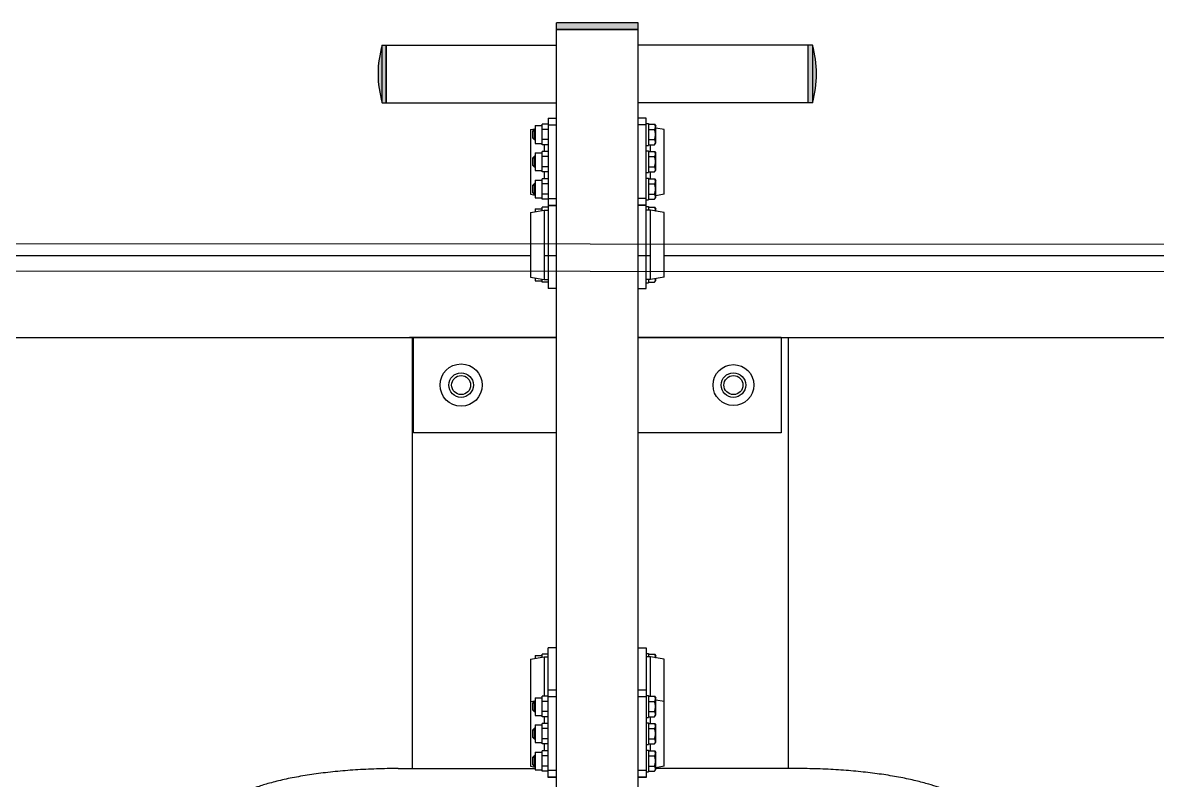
# Model space of a CAD drawing. Header units: millimetres. Extents: x -3690 to 2625, y -3785 to 2530.
# Drawn here: x -1234 to -401, y -855 to -299 of the extents above; entities that cross this region are included whole.
import ezdxf

# ---------------------------------------------------------------- set-up
doc = ezdxf.new("R2010")
doc.units = ezdxf.units.MM
doc.layers.add('DIKOM_ОБЪЕКТ', color=7, linetype='Continuous')

msp = doc.modelspace()

# ---------------------------------------------------------------- hatches: boundary and pattern name
at = {"layer": 'DIKOM_ОБЪЕКТ'}
h = msp.add_hatch(color=256, dxfattribs=at)
h.paths.add_polyline_path([(-842.34, -303.78), (-782.34, -303.78), (-782.34, -298.78), (-842.34, -298.78)])
h.paths.add_polyline_path([(-657.34, -315.2), (-657.34, -357.5), (-654.34, -357.5), (-654.34, -315.2)])
h.paths.add_polyline_path([(-651.34, -336.35), (-652.14, -325.35), (-654.34, -315.2), (-654.34, -357.5), (-652.05, -346.71)])
h.paths.add_polyline_path([(-967.34, -357.5), (-967.34, -315.2), (-970.34, -315.2), (-970.34, -357.5)])
h.paths.add_polyline_path([(-970.34, -357.5), (-970.34, -315.2), (-972.63, -325.98), (-973.34, -336.35), (-972.54, -347.34)])

# ---------------------------------------------------------------- linework, layer by layer
for p, q in [((-782.34, -298.78), (-842.34, -298.78)), ((-842.34, -1068.73), (-842.34, -298.78)), ((-782.34, -1068.73), (-782.34, -298.78)), ((-782.34, -303.78), (-842.34, -303.78)), ((-842.34, -303.78), (-782.34, -303.78)), ((-970.34, -315.2), (-842.34, -315.2)), ((-970.34, -357.5), (-970.34, -315.2)), ((-967.34, -357.5), (-967.34, -315.2)), ((-967.34, -315.2), (-967.34, -357.5)), ((-654.34, -315.2), (-782.34, -315.2)), ((-657.34, -357.5), (-657.34, -315.2)), ((-654.34, -315.2), (-654.34, -357.5)), ((-970.34, -357.5), (-842.34, -357.5)), ((-654.34, -357.5), (-782.34, -357.5)), ((-857.84, -374.38), (-857.84, -387.38)), ((-857.84, -374.38), (-852.74, -374.38)), ((-848.34, -373.37), (-852.74, -373.37)), ((-852.74, -388.39), (-852.74, -373.37)), ((-848.34, -368.79), (-842.34, -368.79)), ((-848.34, -368.79), (-848.34, -493.85)), ((-848.34, -373.78), (-842.34, -373.78)), ((-776.34, -368.79), (-782.34, -368.79)), ((-776.34, -373.78), (-782.34, -373.78)), ((-776.34, -493.85), (-776.34, -368.79)), ((-776.34, -372.88), (-774.74, -372.88)), ((-774.74, -372.88), (-774.74, -388.88)), ((-774.74, -373.37), (-770.21, -373.37)), ((-770.2, -373.38), (-770.21, -373.37)), ((-770.2, -373.38), (-769.44, -374.71)), ((-769.44, -387.06), (-769.44, -374.71)), ((-861.34, -377.3), (-857.84, -376.69)), ((-861.34, -377.3), (-861.34, -424.78)), ((-858.49, -376.88), (-859.74, -378.13)), ((-859.74, -383.63), (-859.74, -378.13)), ((-859.74, -378.13), (-857.84, -378.13)), ((-857.84, -376.88), (-858.49, -376.88)), ((-858.49, -384.88), (-858.49, -376.88)), ((-848.34, -377.11), (-852.74, -377.11)), ((-774.74, -377.11), (-770.21, -377.11)), ((-763.34, -377.3), (-769.44, -376.23)), ((-763.34, -424.78), (-763.34, -377.3)), ((-858.49, -384.88), (-859.74, -383.63)), ((-859.74, -383.63), (-857.84, -383.63)), ((-857.84, -384.88), (-858.49, -384.88)), ((-857.84, -387.38), (-852.74, -387.38)), ((-848.34, -384.62), (-852.74, -384.62)), ((-848.34, -388.39), (-852.74, -388.39)), ((-851.34, -388.39), (-851.34, -393.31)), ((-776.34, -388.88), (-774.74, -388.88)), ((-774.74, -384.62), (-770.21, -384.62)), ((-774.74, -388.39), (-770.21, -388.39)), ((-773.34, -393.31), (-773.34, -388.39)), ((-770.2, -388.38), (-770.21, -388.39)), ((-770.2, -388.38), (-769.44, -387.06)), ((-858.49, -396.81), (-859.74, -398.06)), ((-859.74, -403.56), (-859.74, -398.06)), ((-859.74, -398.06), (-857.84, -398.06)), ((-857.84, -396.81), (-858.49, -396.81)), ((-858.49, -404.81), (-858.49, -396.81)), ((-857.84, -394.31), (-857.84, -407.31)), ((-857.84, -394.31), (-852.74, -394.31)), ((-848.34, -393.31), (-852.74, -393.31)), ((-852.74, -408.32), (-852.74, -393.31)), ((-848.34, -397.04), (-852.74, -397.04)), ((-776.34, -392.81), (-774.74, -392.81)), ((-774.74, -392.81), (-774.74, -408.81)), ((-774.74, -393.31), (-770.21, -393.31)), ((-774.74, -397.04), (-770.21, -397.04)), ((-770.2, -393.32), (-770.21, -393.31)), ((-770.2, -393.32), (-769.44, -394.64)), ((-769.44, -406.99), (-769.44, -394.64)), ((-858.49, -404.81), (-859.74, -403.56)), ((-859.74, -403.56), (-857.84, -403.56)), ((-857.84, -404.81), (-858.49, -404.81)), ((-857.84, -407.31), (-852.74, -407.31)), ((-848.34, -404.55), (-852.74, -404.55)), ((-774.74, -404.55), (-770.21, -404.55)), ((-770.2, -408.31), (-770.21, -408.32)), ((-770.2, -408.31), (-769.44, -406.99)), ((-857.84, -414.38), (-857.84, -427.38)), ((-857.84, -414.38), (-852.74, -414.38)), ((-848.34, -408.32), (-852.74, -408.32)), ((-848.34, -413.37), (-852.74, -413.37)), ((-852.74, -428.39), (-852.74, -413.37)), ((-851.34, -408.32), (-851.34, -413.37)), ((-776.34, -408.81), (-774.74, -408.81)), ((-776.34, -412.88), (-774.74, -412.88)), ((-774.74, -408.32), (-770.21, -408.32)), ((-774.74, -412.88), (-774.74, -428.88)), ((-774.74, -413.37), (-770.21, -413.37)), ((-773.34, -413.37), (-773.34, -408.32)), ((-770.2, -413.38), (-770.21, -413.37)), ((-770.2, -413.38), (-769.44, -414.71)), ((-769.44, -427.06), (-769.44, -414.71)), ((-861.34, -424.78), (-857.84, -425.39)), ((-858.49, -416.88), (-859.74, -418.13)), ((-859.74, -423.63), (-859.74, -418.13)), ((-859.74, -418.13), (-857.84, -418.13)), ((-858.49, -424.88), (-859.74, -423.63)), ((-859.74, -423.63), (-857.84, -423.63)), ((-857.84, -416.88), (-858.49, -416.88)), ((-858.49, -424.88), (-858.49, -416.88)), ((-857.84, -424.88), (-858.49, -424.88)), ((-848.34, -417.11), (-852.74, -417.11)), ((-848.34, -424.62), (-852.74, -424.62)), ((-774.74, -417.11), (-770.21, -417.11)), ((-774.74, -424.62), (-770.21, -424.62)), ((-763.34, -424.78), (-769.44, -425.85)), ((-857.84, -427.38), (-852.74, -427.38)), ((-848.34, -428.39), (-852.74, -428.39)), ((-848.34, -427.78), (-842.34, -427.78)), ((-848.34, -432.79), (-842.34, -432.79)), ((-848.34, -433.04), (-842.34, -433.04)), ((-776.34, -427.78), (-782.34, -427.78)), ((-776.34, -432.79), (-782.34, -432.79)), ((-776.34, -433.04), (-782.34, -433.04)), ((-776.34, -428.88), (-774.74, -428.88)), ((-774.74, -428.39), (-770.21, -428.39)), ((-770.2, -428.38), (-770.21, -428.39)), ((-770.2, -428.38), (-769.44, -427.06)), ((-861.34, -438.11), (-851.34, -436.35)), ((-861.34, -438.11), (-861.34, -485.59)), ((-857.84, -435.35), (-852.74, -435.35)), ((-857.84, -435.35), (-857.84, -437.5)), ((-852.74, -436.6), (-852.74, -434.34)), ((-848.34, -434.34), (-852.74, -434.34)), ((-851.34, -436.35), (-851.34, -487.35)), ((-851.34, -436.35), (-848.34, -436.35)), ((-776.34, -433.85), (-774.74, -433.85)), ((-773.34, -436.35), (-776.34, -436.35)), ((-774.74, -433.85), (-774.74, -436.35)), ((-774.74, -434.34), (-770.21, -434.34)), ((-763.34, -438.11), (-773.34, -436.35)), ((-773.34, -487.35), (-773.34, -436.35)), ((-770.21, -434.34), (-769.44, -435.67)), ((-769.44, -437.04), (-769.44, -435.67)), ((-763.34, -485.59), (-763.34, -438.11)), ((77.51, -461.85), (-1902.34, -460.91)), ((-861.34, -469.85), (-1887.34, -469.85)), ((-842.34, -469.85), (-851.34, -469.85)), ((-773.34, -469.85), (-782.34, -469.85)), ((23.89, -469.85), (-763.34, -469.85)), ((77.51, -481.85), (-1902.34, -480.91)), ((-861.34, -485.59), (-851.34, -487.35)), ((-857.84, -486.2), (-857.84, -488.35)), ((-857.84, -488.35), (-852.74, -488.35)), ((-852.74, -489.36), (-852.74, -487.1)), ((-848.34, -489.36), (-852.74, -489.36)), ((-851.34, -487.35), (-848.34, -487.35)), ((-773.34, -487.35), (-776.34, -487.35)), ((-776.34, -489.85), (-774.74, -489.85)), ((-774.74, -487.35), (-774.74, -489.85)), ((-774.74, -489.36), (-770.21, -489.36)), ((-763.34, -485.59), (-773.34, -487.35)), ((-770.21, -489.36), (-769.44, -488.02)), ((-769.44, -488.02), (-769.44, -486.66)), ((-842.34, -493.85), (-848.34, -493.85)), ((-782.34, -493.85), (-776.34, -493.85)), ((-1887.34, -529.85), (-842.34, -529.85)), ((-887.34, -529.85), (-950.34, -529.85)), ((-948.02, -846.42), (-948.02, -529.85)), ((-947.34, -599.85), (-947.34, -529.85)), ((-842.34, -529.85), (-947.34, -529.85)), ((-782.34, -529.85), (39.97, -529.85)), ((-677.34, -529.85), (-782.34, -529.85)), ((-737.34, -529.85), (-674.34, -529.85)), ((-677.34, -529.85), (-677.34, -599.85)), ((-672.02, -846.42), (-672.02, -529.85)), ((-842.34, -599.85), (-947.34, -599.85)), ((-677.34, -599.85), (-782.34, -599.85)), ((-842.34, -757.85), (-848.34, -757.85)), ((-848.34, -853.04), (-848.34, -757.85)), ((-782.34, -757.85), (-776.34, -757.85)), ((-776.34, -757.85), (-776.34, -853.04)), ((-861.34, -766.11), (-851.34, -764.35)), ((-861.34, -766.11), (-861.34, -844.78)), ((-857.84, -763.35), (-852.74, -763.35)), ((-857.84, -763.35), (-857.84, -765.5)), ((-852.74, -764.22), (-852.74, -762.34)), ((-848.34, -762.34), (-852.74, -762.34)), ((-852.74, -764.6), (-852.74, -764.22)), ((-851.34, -764.35), (-851.34, -793.37)), ((-851.34, -764.35), (-848.34, -764.35)), ((-776.34, -761.85), (-774.74, -761.85)), ((-773.34, -764.35), (-776.34, -764.35)), ((-774.74, -761.85), (-774.74, -763.67)), ((-774.74, -762.34), (-770.21, -762.34)), ((-774.74, -763.67), (-774.74, -764.35)), ((-763.34, -766.11), (-773.34, -764.35)), ((-773.34, -793.37), (-773.34, -764.35)), ((-770.21, -762.34), (-769.44, -763.67)), ((-769.44, -765.04), (-769.44, -763.67)), ((-763.34, -844.78), (-763.34, -766.11)), ((-842.34, -788.79), (-848.34, -788.79)), ((-776.34, -788.79), (-782.34, -788.79)), ((-861.34, -797.3), (-857.84, -796.68)), ((-858.49, -796.88), (-859.74, -798.13)), ((-859.74, -803.63), (-859.74, -798.13)), ((-859.74, -798.13), (-857.84, -798.13)), ((-857.84, -796.88), (-858.49, -796.88)), ((-858.49, -804.88), (-858.49, -796.88)), ((-857.84, -794.38), (-857.84, -807.38)), ((-857.84, -794.38), (-852.74, -794.38)), ((-848.34, -793.37), (-852.74, -793.37)), ((-852.74, -808.38), (-852.74, -793.37)), ((-848.34, -797.11), (-852.74, -797.11)), ((-842.34, -793.78), (-848.34, -793.78)), ((-776.34, -793.78), (-782.34, -793.78)), ((-776.34, -792.88), (-774.74, -792.88)), ((-774.74, -792.88), (-774.74, -808.88)), ((-774.74, -793.37), (-770.21, -793.37)), ((-774.74, -797.11), (-770.21, -797.11)), ((-770.2, -793.38), (-770.21, -793.37)), ((-770.2, -793.38), (-769.44, -794.7)), ((-769.44, -807.05), (-769.44, -794.7)), ((-763.34, -797.3), (-769.44, -796.23)), ((-858.49, -804.88), (-859.74, -803.63)), ((-859.74, -803.63), (-857.84, -803.63)), ((-857.84, -804.88), (-858.49, -804.88)), ((-857.84, -807.38), (-852.74, -807.38)), ((-848.34, -804.62), (-852.74, -804.62)), ((-774.74, -804.62), (-770.21, -804.62)), ((-770.2, -808.37), (-769.44, -807.05)), ((-857.84, -814.31), (-857.84, -827.31)), ((-857.84, -814.31), (-852.74, -814.31)), ((-848.34, -808.38), (-852.74, -808.38)), ((-848.34, -813.31), (-852.74, -813.31)), ((-852.74, -828.32), (-852.74, -813.31)), ((-851.34, -808.38), (-851.34, -813.31)), ((-776.34, -808.88), (-774.74, -808.88)), ((-776.34, -812.81), (-774.74, -812.81)), ((-774.74, -808.38), (-770.21, -808.38)), ((-774.74, -812.81), (-774.74, -828.81)), ((-774.74, -813.31), (-770.21, -813.31)), ((-773.34, -813.31), (-773.34, -808.38)), ((-770.2, -808.37), (-770.21, -808.38)), ((-770.2, -813.32), (-770.21, -813.31)), ((-770.2, -813.32), (-769.44, -814.64)), ((-769.44, -826.99), (-769.44, -814.64)), ((-858.49, -816.81), (-859.74, -818.06)), ((-859.74, -823.56), (-859.74, -818.06)), ((-859.74, -818.06), (-857.84, -818.06)), ((-858.49, -824.81), (-859.74, -823.56)), ((-859.74, -823.56), (-857.84, -823.56)), ((-857.84, -816.81), (-858.49, -816.81)), ((-858.49, -824.81), (-858.49, -816.81)), ((-857.84, -824.81), (-858.49, -824.81)), ((-848.34, -817.04), (-852.74, -817.04)), ((-848.34, -824.55), (-852.74, -824.55)), ((-774.74, -817.04), (-770.21, -817.04)), ((-774.74, -824.55), (-770.21, -824.55)), ((-857.84, -827.31), (-852.74, -827.31)), ((-848.34, -828.32), (-852.74, -828.32)), ((-851.34, -828.32), (-851.34, -833.37)), ((-776.34, -828.81), (-774.74, -828.81)), ((-776.34, -832.88), (-774.74, -832.88)), ((-774.74, -828.32), (-770.21, -828.32)), ((-774.74, -832.88), (-774.74, -848.88)), ((-773.34, -833.37), (-773.34, -828.32)), ((-770.2, -828.31), (-770.21, -828.32)), ((-770.2, -828.31), (-769.44, -826.99)), ((-858.49, -836.88), (-859.74, -838.13)), ((-859.74, -843.63), (-859.74, -838.13)), ((-859.74, -838.13), (-857.84, -838.13)), ((-857.84, -836.88), (-858.49, -836.88)), ((-858.49, -844.88), (-858.49, -836.88)), ((-857.84, -834.38), (-857.84, -847.38)), ((-857.84, -834.38), (-852.74, -834.38)), ((-848.34, -833.37), (-852.74, -833.37)), ((-852.74, -848.38), (-852.74, -833.37)), ((-848.34, -837.11), (-852.74, -837.11)), ((-774.74, -833.37), (-770.21, -833.37)), ((-774.74, -837.11), (-770.21, -837.11)), ((-770.2, -833.38), (-770.21, -833.37)), ((-770.2, -833.38), (-769.44, -834.7)), ((-769.44, -847.05), (-769.44, -834.7)), ((-958.64, -846.42), (-857.84, -846.42)), ((-861.34, -844.78), (-857.84, -845.39)), ((-858.49, -844.88), (-859.74, -843.63)), ((-859.74, -843.63), (-857.84, -843.63)), ((-857.84, -844.88), (-858.49, -844.88)), ((-857.84, -847.38), (-852.74, -847.38)), ((-848.34, -844.62), (-852.74, -844.62)), ((-848.34, -848.38), (-852.74, -848.38)), ((-842.34, -847.78), (-848.34, -847.78)), ((-776.34, -847.78), (-782.34, -847.78)), ((-776.34, -848.88), (-774.74, -848.88)), ((-774.74, -844.62), (-770.21, -844.62)), ((-774.74, -848.38), (-770.21, -848.38)), ((-770.2, -848.37), (-770.21, -848.38)), ((-770.2, -848.37), (-769.44, -847.05)), ((-763.34, -844.78), (-769.44, -845.85)), ((-666.04, -846.42), (-769.44, -846.42)), ((-767.34, -846.42), (-767.34, -845.48)), ((-842.34, -852.79), (-848.34, -852.79)), ((-842.34, -853.04), (-848.34, -853.04)), ((-776.34, -852.79), (-782.34, -852.79)), ((-776.34, -853.04), (-782.34, -853.04))]:
    msp.add_line(p, q, dxfattribs=at)
for centre, radius in [((-912.34, -564.85), 15.5), ((-712.34, -564.85), 15), ((-912.34, -564.85), 9), ((-912.34, -564.85), 7), ((-712.34, -564.85), 9), ((-712.34, -564.85), 7)]:
    msp.add_circle(centre, radius, dxfattribs=at)
for centre, start, end in [((-897.29, -336.35), 163.85359, 180), ((-727.39, -336.35), 0, 16.14641), ((-897.29, -336.35), 180, 196.14641), ((-727.39, -336.35), 343.85359, 0)]:
    msp.add_arc(centre, 76.05, start, end, dxfattribs=at)
for points, knots in [([(-770.21, -377.11), (-770.07, -376.87), (-769.91, -376.56), (-769.77, -376.15), (-769.7, -375.9), (-769.65, -375.65), (-769.63, -375.42), (-769.63, -375.2), (-769.64, -374.95), (-769.68, -374.68), (-769.76, -374.35), (-769.92, -373.92), (-770.08, -373.59), (-770.2, -373.38)], [0, 0, 0, 0, 2.757796, 3.597749, 4.649851, 5.507707, 6.37628, 7.207444, 7.985851, 9.11007, 10.215271, 11.642519, 14, 14, 14, 14]), ([(-770.21, -384.62), (-770.12, -384.33), (-770.01, -383.9), (-769.87, -383.26), (-769.78, -382.73), (-769.7, -382.18), (-769.65, -381.68), (-769.63, -381.22), (-769.63, -380.77), (-769.64, -380.35), (-769.67, -379.87), (-769.73, -379.27), (-769.89, -378.33), (-770.07, -377.59), (-770.21, -377.11)], [0, 0, 0, 0, 1.792921, 2.606895, 3.844333, 4.968544, 5.885196, 6.813299, 7.701429, 8.533187, 9.335775, 10.524184, 12.063388, 15, 15, 15, 15]), ([(-770.21, -388.39), (-770.07, -388.15), (-769.91, -387.83), (-769.77, -387.41), (-769.7, -387.16), (-769.65, -386.91), (-769.63, -386.68), (-769.63, -386.46), (-769.64, -386.21), (-769.68, -385.93), (-769.76, -385.61), (-769.92, -385.16), (-770.09, -384.83), (-770.21, -384.62)], [0, 0, 0, 0, 2.750356, 3.588044, 4.637308, 5.492849, 6.359079, 7.188001, 7.964308, 9.085494, 10.187714, 11.611112, 14, 14, 14, 14]), ([(-770.21, -397.04), (-770.07, -396.81), (-769.91, -396.49), (-769.77, -396.08), (-769.7, -395.83), (-769.65, -395.58), (-769.63, -395.35), (-769.63, -395.13), (-769.64, -394.88), (-769.68, -394.61), (-769.76, -394.29), (-769.92, -393.85), (-770.08, -393.52), (-770.2, -393.32)], [0, 0, 0, 0, 2.757796, 3.597749, 4.649851, 5.507707, 6.37628, 7.207444, 7.985851, 9.11007, 10.215271, 11.642519, 14, 14, 14, 14]), ([(-770.21, -404.55), (-770.12, -404.26), (-770.01, -403.83), (-769.87, -403.2), (-769.78, -402.67), (-769.7, -402.12), (-769.65, -401.62), (-769.63, -401.15), (-769.63, -400.7), (-769.64, -400.28), (-769.67, -399.8), (-769.73, -399.21), (-769.89, -398.26), (-770.07, -397.52), (-770.21, -397.04)], [0, 0, 0, 0, 1.792921, 2.606895, 3.844333, 4.968544, 5.885196, 6.813299, 7.701429, 8.533187, 9.335775, 10.524184, 12.063388, 15, 15, 15, 15]), ([(-770.21, -408.32), (-770.07, -408.08), (-769.91, -407.76), (-769.77, -407.34), (-769.7, -407.1), (-769.65, -406.84), (-769.63, -406.61), (-769.63, -406.39), (-769.64, -406.14), (-769.68, -405.87), (-769.76, -405.54), (-769.92, -405.1), (-770.09, -404.76), (-770.21, -404.55)], [0, 0, 0, 0, 2.750356, 3.588044, 4.637308, 5.492849, 6.359079, 7.188001, 7.964308, 9.085494, 10.187714, 11.611112, 14, 14, 14, 14]), ([(-770.21, -417.11), (-770.07, -416.87), (-769.91, -416.56), (-769.77, -416.15), (-769.7, -415.9), (-769.65, -415.65), (-769.63, -415.42), (-769.63, -415.2), (-769.64, -414.95), (-769.68, -414.68), (-769.76, -414.35), (-769.92, -413.92), (-770.08, -413.59), (-770.2, -413.38)], [0, 0, 0, 0, 2.757796, 3.597749, 4.649851, 5.507707, 6.37628, 7.207444, 7.985851, 9.11007, 10.215271, 11.642519, 14, 14, 14, 14]), ([(-770.21, -424.62), (-770.12, -424.33), (-770.01, -423.9), (-769.87, -423.26), (-769.78, -422.73), (-769.7, -422.18), (-769.65, -421.68), (-769.63, -421.22), (-769.63, -420.77), (-769.64, -420.35), (-769.67, -419.87), (-769.73, -419.27), (-769.89, -418.33), (-770.07, -417.59), (-770.21, -417.11)], [0, 0, 0, 0, 1.792921, 2.606895, 3.844333, 4.968544, 5.885196, 6.813299, 7.701429, 8.533187, 9.335775, 10.524184, 12.063388, 15, 15, 15, 15]), ([(-770.21, -428.39), (-770.07, -428.15), (-769.91, -427.83), (-769.77, -427.41), (-769.7, -427.16), (-769.65, -426.91), (-769.63, -426.68), (-769.63, -426.46), (-769.64, -426.21), (-769.68, -425.93), (-769.76, -425.6), (-769.92, -425.16), (-770.09, -424.83), (-770.21, -424.62)], [0, 0, 0, 0, 2.750356, 3.588044, 4.637308, 5.492849, 6.359079, 7.188001, 7.964308, 9.085494, 10.187714, 11.611112, 14, 14, 14, 14]), ([(-769.73, -436.99), (-769.7, -436.87), (-769.66, -436.67), (-769.63, -436.4), (-769.63, -436.17), (-769.64, -435.93), (-769.68, -435.66), (-769.76, -435.33), (-769.92, -434.89), (-770.09, -434.55), (-770.21, -434.34)], [0, 0, 0, 0, 1.471947, 2.442129, 3.370526, 4.239994, 5.495728, 6.73022, 8.324433, 11, 11, 11, 11]), ([(-770.21, -489.36), (-770.07, -489.12), (-769.91, -488.8), (-769.77, -488.38), (-769.7, -488.14), (-769.65, -487.89), (-769.63, -487.66), (-769.63, -487.43), (-769.64, -487.19), (-769.67, -486.95), (-769.71, -486.78), (-769.73, -486.71)], [0, 0, 0, 0, 3.360451, 4.383957, 5.665973, 6.711294, 7.769675, 8.782471, 9.730982, 11.100873, 12, 12, 12, 12]), ([(-769.73, -764.99), (-769.7, -764.87), (-769.66, -764.67), (-769.63, -764.4), (-769.63, -764.17), (-769.64, -763.93), (-769.68, -763.66), (-769.76, -763.33), (-769.92, -762.89), (-770.09, -762.55), (-770.21, -762.34)], [0, 0, 0, 0, 1.471947, 2.442129, 3.370526, 4.239994, 5.495728, 6.73022, 8.324433, 11, 11, 11, 11]), ([(-770.21, -797.11), (-770.07, -796.87), (-769.91, -796.56), (-769.77, -796.15), (-769.7, -795.9), (-769.65, -795.65), (-769.63, -795.42), (-769.63, -795.2), (-769.64, -794.95), (-769.68, -794.68), (-769.76, -794.35), (-769.92, -793.92), (-770.08, -793.59), (-770.2, -793.38)], [0, 0, 0, 0, 2.757796, 3.597749, 4.649851, 5.507707, 6.37628, 7.207444, 7.985851, 9.11007, 10.215271, 11.642519, 14, 14, 14, 14]), ([(-770.21, -804.62), (-770.12, -804.33), (-770.01, -803.9), (-769.87, -803.26), (-769.78, -802.73), (-769.7, -802.18), (-769.65, -801.68), (-769.63, -801.22), (-769.63, -800.77), (-769.64, -800.34), (-769.67, -799.87), (-769.73, -799.27), (-769.89, -798.33), (-770.07, -797.59), (-770.21, -797.11)], [0, 0, 0, 0, 1.792921, 2.606895, 3.844333, 4.968544, 5.885196, 6.813299, 7.701429, 8.533187, 9.335775, 10.524184, 12.063388, 15, 15, 15, 15]), ([(-770.21, -808.38), (-770.07, -808.14), (-769.91, -807.83), (-769.77, -807.41), (-769.7, -807.16), (-769.65, -806.91), (-769.63, -806.68), (-769.63, -806.45), (-769.64, -806.21), (-769.68, -805.93), (-769.76, -805.6), (-769.92, -805.16), (-770.09, -804.83), (-770.21, -804.62)], [0, 0, 0, 0, 2.750356, 3.588044, 4.637308, 5.492849, 6.359079, 7.188001, 7.964308, 9.085494, 10.187714, 11.611112, 14, 14, 14, 14]), ([(-770.21, -817.04), (-770.07, -816.8), (-769.91, -816.49), (-769.77, -816.08), (-769.7, -815.83), (-769.65, -815.58), (-769.63, -815.35), (-769.63, -815.13), (-769.64, -814.88), (-769.68, -814.61), (-769.76, -814.28), (-769.92, -813.85), (-770.08, -813.52), (-770.2, -813.32)], [0, 0, 0, 0, 2.757796, 3.597749, 4.649851, 5.507707, 6.37628, 7.207444, 7.985851, 9.11007, 10.215271, 11.642519, 14, 14, 14, 14]), ([(-770.21, -824.55), (-770.12, -824.26), (-770.01, -823.83), (-769.87, -823.19), (-769.78, -822.66), (-769.7, -822.11), (-769.65, -821.61), (-769.63, -821.15), (-769.63, -820.7), (-769.64, -820.28), (-769.67, -819.8), (-769.73, -819.2), (-769.89, -818.26), (-770.07, -817.52), (-770.21, -817.04)], [0, 0, 0, 0, 1.792921, 2.606895, 3.844333, 4.968544, 5.885196, 6.813299, 7.701429, 8.533187, 9.335775, 10.524184, 12.063388, 15, 15, 15, 15]), ([(-770.21, -828.32), (-770.07, -828.08), (-769.91, -827.76), (-769.77, -827.34), (-769.7, -827.09), (-769.65, -826.84), (-769.63, -826.61), (-769.63, -826.39), (-769.64, -826.14), (-769.68, -825.87), (-769.76, -825.54), (-769.92, -825.09), (-770.09, -824.76), (-770.21, -824.55)], [0, 0, 0, 0, 2.750356, 3.588044, 4.637308, 5.492849, 6.359079, 7.188001, 7.964308, 9.085494, 10.187714, 11.611112, 14, 14, 14, 14]), ([(-770.21, -837.11), (-770.07, -836.87), (-769.91, -836.56), (-769.77, -836.14), (-769.7, -835.9), (-769.65, -835.65), (-769.63, -835.42), (-769.63, -835.2), (-769.64, -834.95), (-769.68, -834.68), (-769.76, -834.35), (-769.92, -833.92), (-770.08, -833.59), (-770.2, -833.38)], [0, 0, 0, 0, 2.757796, 3.597749, 4.649851, 5.507707, 6.37628, 7.207444, 7.985851, 9.11007, 10.215271, 11.642519, 14, 14, 14, 14]), ([(-770.21, -844.62), (-770.12, -844.33), (-770.01, -843.9), (-769.87, -843.26), (-769.78, -842.73), (-769.7, -842.18), (-769.65, -841.68), (-769.63, -841.22), (-769.63, -840.77), (-769.64, -840.34), (-769.67, -839.87), (-769.73, -839.27), (-769.89, -838.33), (-770.07, -837.59), (-770.21, -837.11)], [0, 0, 0, 0, 1.792921, 2.606895, 3.844333, 4.968544, 5.885196, 6.813299, 7.701429, 8.533187, 9.335775, 10.524184, 12.063388, 15, 15, 15, 15]), ([(-958.64, -846.42), (-963.96, -846.42), (-974.51, -846.59), (-990.02, -847.35), (-1004.84, -848.58), (-1018.83, -850.24), (-1031.83, -852.3), (-1043.7, -854.7), (-1054, -857.32), (-1062.53, -859.99), (-1069.62, -862.65), (-1075.31, -865.2), (-1080.12, -867.76), (-1084.19, -870.3), (-1088.01, -873.14), (-1091.46, -876.26), (-1094.01, -879.15), (-1095.35, -880.98), (-1095.77, -881.6)], [0, 0, 0, 0, 1.658647, 3.291307, 4.901027, 6.486097, 8.043951, 9.569692, 11.054985, 12.346279, 13.451667, 14.557054, 15.387813, 16.217741, 17.04767, 17.877006, 18.635639, 19, 19, 19, 19]), ([(-770.21, -848.38), (-770.07, -848.14), (-769.91, -847.83), (-769.77, -847.41), (-769.7, -847.16), (-769.65, -846.91), (-769.63, -846.68), (-769.63, -846.45), (-769.64, -846.21), (-769.68, -845.93), (-769.76, -845.6), (-769.92, -845.16), (-770.09, -844.83), (-770.21, -844.62)], [0, 0, 0, 0, 2.750356, 3.588044, 4.637308, 5.492849, 6.359079, 7.188001, 7.964308, 9.085494, 10.187714, 11.611112, 14, 14, 14, 14]), ([(-528.91, -881.6), (-529.18, -881.21), (-529.93, -880.15), (-531.59, -878.07), (-534.13, -875.39), (-537.57, -872.42), (-541.35, -869.73), (-545.68, -867.13), (-550.17, -864.83), (-555.61, -862.44), (-561.67, -860.16), (-569.32, -857.73), (-578.47, -855.3), (-589.48, -852.93), (-601.88, -850.82), (-615.33, -849.06), (-629.67, -847.71), (-644.73, -846.8), (-656.97, -846.46), (-664.11, -846.42), (-666.04, -846.42)], [0, 0, 0, 0, 0.253848, 0.710774, 1.472317, 2.34016, 3.323714, 4.159997, 5.223815, 6.132638, 7.340419, 8.535685, 10.010676, 11.639333, 13.31436, 15.026333, 16.769159, 18.539476, 20.334416, 21, 21, 21, 21])]:
    msp.add_open_spline(points, degree=3, knots=knots, dxfattribs=at)

doc.saveas('drawing.dxf')
